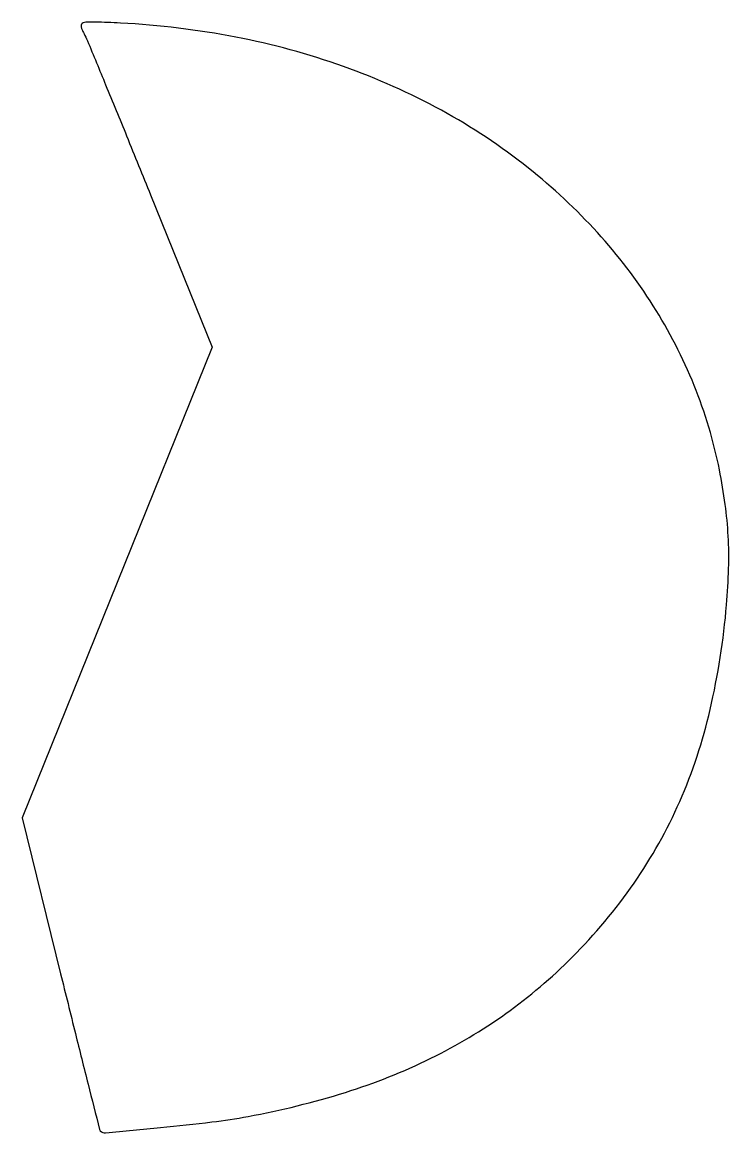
# Model space of a CAD drawing. Extents: x 0 to 211, y 0 to 331.
import ezdxf

# ---------------------------------------------------------------- set-up
doc = ezdxf.new("R2010")
doc.units = 0

msp = doc.modelspace()

# ---------------------------------------------------------------- linework, layer by layer
msp.add_lwpolyline([(18.329188, 330.411144, 0.158331), (17.877808, 330.002624, 0.153578), (17.745658, 329.401421, 0.080644), (17.97178, 328.513434, 0.021345), (18.614433, 327.193063, -0.025729), (19.604512, 325.112752, -0.000344), (25.040935, 311.964718, -0.000982), (31.299055, 296.714953, -0.000645), (38.447209, 279.133637), (56.823928, 233.767275), (28.504465, 163.633637), (0.185001, 93.5), (11.623727, 47.052107, 0.000542), (16.036724, 29.216047, 0.000891), (19.813427, 14.137183, 0.000062), (23.233927, 0.590093, 0.135305), (23.440665, 0.226001, 0.222965), (25.03117, -0.348538, 0.001251), (41.401994, 1.204966, 0.005729), (56.717173, 2.87433, 0.015705), (67.471682, 4.515519, 0.029808), (96.48644, 11.691028, 0.038674), (121.927972, 21.833501, 0.041021), (144.269923, 35.185127, 0.041626), (164.014994, 51.946715, 0.044119), (182.466669, 74.051854, 0.048658), (196.071808, 98.366733, 0.046652), (205.135052, 125.746928, 0.035398), (210.041135, 157.009842, 0.014287), (210.649914, 167.807303, 0.020116), (210.529608, 177.449625, 0.020471), (209.640234, 186.919682, 0.015625), (207.92165, 197.188407, 0.047007), (200.378273, 222.373293, 0.04481), (188.171316, 246.137603, 0.04365), (171.576838, 267.906592, 0.040022), (151, 287.16159, 0.043045), (125.079057, 304.374263, 0.039611), (95.877139, 317.448953, 0.038083), (63.846788, 326.164064, 0.033635), (29.5, 330.3852, 0.00546), (25.583837, 330.558095, 0.00772), (22.093574, 330.620093, 0.00479), (19.171965, 330.598889, 0.101523)], format="xyb", close=True)

doc.saveas('drawing.dxf')
